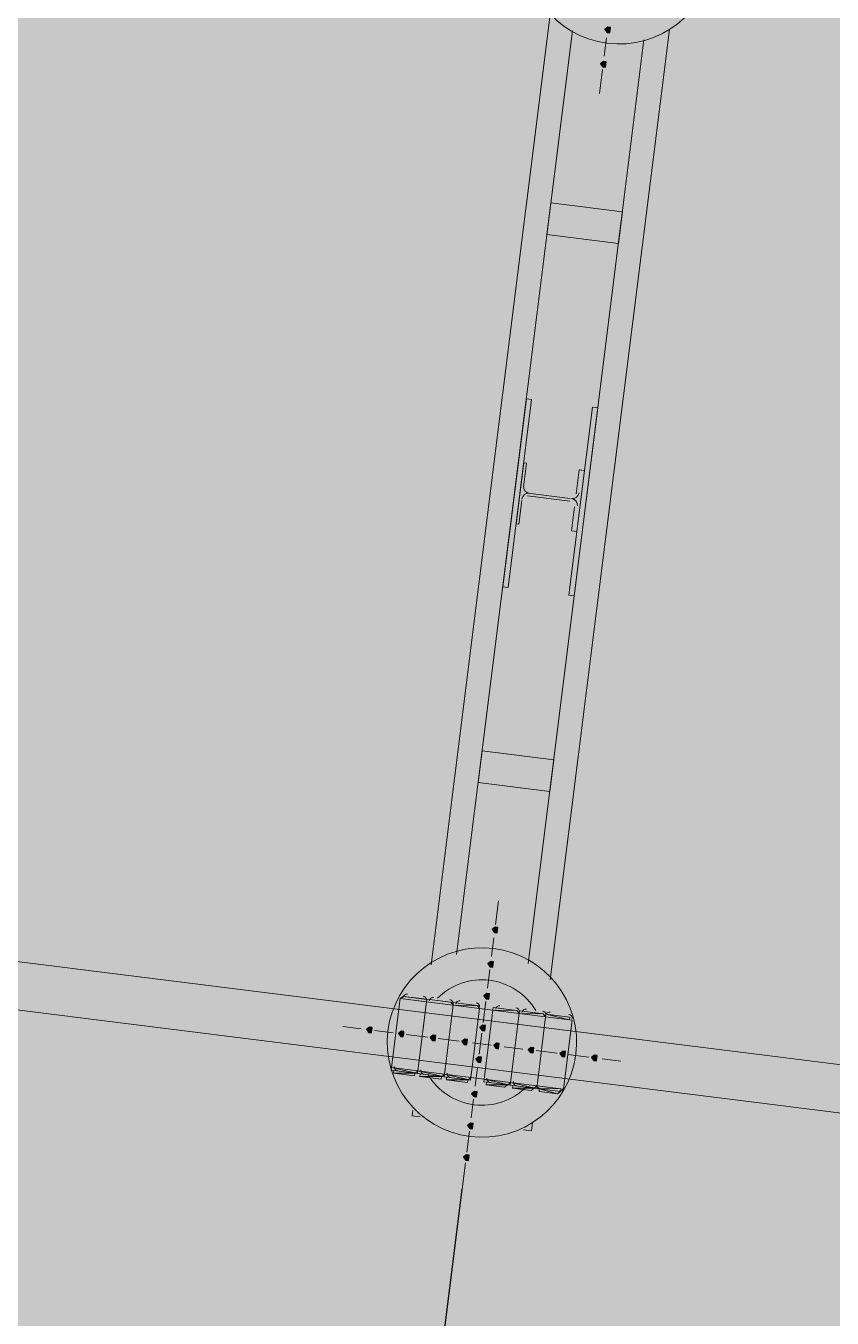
# Model space of a CAD drawing. Header units: metres. Extents: x -4 to 509425, y 7549 to 4732445.
# Drawn here: x 475987.773 to 475990.331, y 4719747.956 to 4719752.057 of the extents above; entities that cross this region are included whole.
import ezdxf

# ---------------------------------------------------------------- set-up
doc = ezdxf.new("R2010")
doc.units = ezdxf.units.M
doc.header["$LTSCALE"] = 0.01
doc.header["$MEASUREMENT"] = 0
doc.layers.get('0').update_dxf_attribs({"lineweight": 0})
doc.layers.add('_SUBESTACIÓN', color=1, linetype='Continuous')
doc.layers.add('SUBESTACION LA VID', color=253, linetype='Continuous')

# ---------------------------------------------------------------- blocks, each defined once
blk = doc.blocks.new('A$Cfff6051d')
at = {"layer": 'SUBESTACION LA VID', "transparency": 33554687}
h = blk.add_hatch(color=256, dxfattribs=at)
h.dxf.hatch_style = 2
h.paths.add_polyline_path([(475989.6269, 4719752.0437), (475989.628, 4719752.0521), (475989.6196, 4719752.0531), (475989.6101, 4719752.0458), (475989.6175, 4719752.0363), (475989.6259, 4719752.0353)])
h = blk.add_hatch(color=256, dxfattribs=at)
h.dxf.hatch_style = 2
h.paths.add_polyline_path([(475989.6132, 4719751.9345), (475989.6143, 4719751.9429), (475989.6059, 4719751.9439), (475989.5964, 4719751.9366), (475989.6038, 4719751.9271), (475989.6122, 4719751.9261)])
h = blk.add_hatch(color=256, dxfattribs=at)
h.dxf.hatch_style = 2
h.paths.add_polyline_path([(475989.2689, 4719749.1876), (475989.2699, 4719749.196), (475989.2615, 4719749.197), (475989.2521, 4719749.1897), (475989.2594, 4719749.1802), (475989.2678, 4719749.1792)])
h = blk.add_hatch(color=256, dxfattribs=at)
h.dxf.hatch_style = 2
h.paths.add_polyline_path([(475989.2552, 4719749.0783), (475989.2562, 4719749.0867), (475989.2478, 4719749.0878), (475989.2384, 4719749.0805), (475989.2457, 4719749.071), (475989.2541, 4719749.0699)])
h = blk.add_hatch(color=256, dxfattribs=at)
h.dxf.hatch_style = 2
h.paths.add_polyline_path([(475989.2425, 4719748.9775), (475989.2436, 4719748.9859), (475989.2352, 4719748.987), (475989.2257, 4719748.9797), (475989.2331, 4719748.9702), (475989.2415, 4719748.9691)])
h = blk.add_hatch(color=256, dxfattribs=at)
h.dxf.hatch_style = 2
h.paths.add_polyline_path([(475988.8708, 4719748.8706), (475988.8718, 4719748.879), (475988.8634, 4719748.88), (475988.854, 4719748.8727), (475988.8613, 4719748.8632), (475988.8697, 4719748.8622)])
h = blk.add_hatch(color=256, dxfattribs=at)
h.dxf.hatch_style = 2
h.paths.add_polyline_path([(475988.9716, 4719748.8579), (475988.9726, 4719748.8663), (475988.9642, 4719748.8674), (475988.9548, 4719748.86), (475988.9621, 4719748.8506), (475988.9705, 4719748.8495)])
h = blk.add_hatch(color=256, dxfattribs=at)
h.dxf.hatch_style = 2
h.paths.add_polyline_path([(475989.2299, 4719748.8767), (475989.2309, 4719748.8851), (475989.2225, 4719748.8862), (475989.2131, 4719748.8788), (475989.2204, 4719748.8694), (475989.2288, 4719748.8683)])
h = blk.add_hatch(color=256, dxfattribs=at)
h.dxf.hatch_style = 2
h.paths.add_polyline_path([(475989.0724, 4719748.8453), (475989.0734, 4719748.8537), (475989.065, 4719748.8547), (475989.0556, 4719748.8474), (475989.0629, 4719748.8379), (475989.0713, 4719748.8369)])
h = blk.add_hatch(color=256, dxfattribs=at)
h.dxf.hatch_style = 2
h.paths.add_polyline_path([(475989.1732, 4719748.8327), (475989.1742, 4719748.8411), (475989.1658, 4719748.8421), (475989.1564, 4719748.8348), (475989.1637, 4719748.8253), (475989.1721, 4719748.8243)])
h = blk.add_hatch(color=256, dxfattribs=at)
h.dxf.hatch_style = 2
h.paths.add_polyline_path([(475989.274, 4719748.82), (475989.275, 4719748.8284), (475989.2666, 4719748.8295), (475989.2572, 4719748.8221), (475989.2645, 4719748.8127), (475989.2729, 4719748.8116)])
h = blk.add_hatch(color=256, dxfattribs=at)
h.dxf.hatch_style = 2
h.paths.add_polyline_path([(475989.2173, 4719748.7759), (475989.2183, 4719748.7843), (475989.2099, 4719748.7854), (475989.2005, 4719748.778), (475989.2078, 4719748.7686), (475989.2162, 4719748.7675)])
h = blk.add_hatch(color=256, dxfattribs=at)
h.dxf.hatch_style = 2
h.paths.add_polyline_path([(475989.3832, 4719748.8063), (475989.3842, 4719748.8147), (475989.3758, 4719748.8158), (475989.3664, 4719748.8084), (475989.3737, 4719748.799), (475989.3821, 4719748.7979)])
h = blk.add_hatch(color=256, dxfattribs=at)
h.dxf.hatch_style = 2
h.paths.add_polyline_path([(475989.484, 4719748.7937), (475989.485, 4719748.8021), (475989.4766, 4719748.8031), (475989.4672, 4719748.7958), (475989.4745, 4719748.7863), (475989.4829, 4719748.7853)])
h = blk.add_hatch(color=256, dxfattribs=at)
h.dxf.hatch_style = 2
h.paths.add_polyline_path([(475989.5848, 4719748.7811), (475989.5858, 4719748.7895), (475989.5774, 4719748.7905), (475989.568, 4719748.7832), (475989.5753, 4719748.7737), (475989.5837, 4719748.7727)])
h = blk.add_hatch(color=256, dxfattribs=at)
h.dxf.hatch_style = 2
h.paths.add_polyline_path([(475989.2036, 4719748.6667), (475989.2046, 4719748.6751), (475989.1962, 4719748.6762), (475989.1868, 4719748.6688), (475989.1941, 4719748.6594), (475989.2025, 4719748.6583)])
h = blk.add_hatch(color=256, dxfattribs=at)
h.dxf.hatch_style = 2
h.paths.add_polyline_path([(475989.1909, 4719748.5659), (475989.192, 4719748.5743), (475989.1836, 4719748.5754), (475989.1741, 4719748.568), (475989.1815, 4719748.5586), (475989.1899, 4719748.5575)])
h = blk.add_hatch(color=256, dxfattribs=at)
h.dxf.hatch_style = 2
h.paths.add_polyline_path([(475989.1783, 4719748.4651), (475989.1793, 4719748.4735), (475989.1709, 4719748.4746), (475989.1615, 4719748.4672), (475989.1688, 4719748.4578), (475989.1772, 4719748.4567)])
at = {"layer": 'SUBESTACION LA VID', "lineweight": 15}
for p, q in [((475989.0588, 4719749.0774), (475989.4369, 4719752.0931)), ((475989.5072, 4719752.0416), (475989.1397, 4719749.1099)), ((475989.4368, 4719749.03), (475989.8149, 4719752.0457)), ((475989.734, 4719752.0132), (475989.3665, 4719749.0815)), ((475989.608, 4719751.9607), (475989.6154, 4719752.0195)), ((475989.5932, 4719751.8431), (475989.6027, 4719751.9187)), ((476070.5903, 4719738.7022), (475974.8433, 4719750.706)), ((476070.5713, 4719738.551), (475974.8243, 4719750.5548)), ((475989.3649, 4719750.5663), (475989.4993, 4719750.5494)), ((475989.5004, 4719750.5578), (475989.366, 4719750.5747)), ((475989.2626, 4719749.2054), (475989.272, 4719749.281)), ((475989.2499, 4719749.1046), (475989.2573, 4719749.1634)), ((475989.2373, 4719749.0038), (475989.2447, 4719749.0626)), ((475988.9327, 4719748.7519), (475988.9601, 4719748.9703)), ((475988.9779, 4719748.9766), (475989.0283, 4719748.9703)), ((475989.0167, 4719748.7414), (475989.0441, 4719748.9598)), ((475989.0441, 4719748.9598), (475989.0167, 4719748.7414)), ((475989.0619, 4719748.9661), (475989.1123, 4719748.9597)), ((475989.1007, 4719748.7308), (475989.1281, 4719748.9492)), ((475989.1281, 4719748.9492), (475989.1007, 4719748.7308)), ((475989.1459, 4719748.9555), (475989.1963, 4719748.9492)), ((475989.2236, 4719748.8946), (475989.232, 4719748.9618)), ((475989.2121, 4719748.9387), (475989.1847, 4719748.7203)), ((475989.2541, 4719748.9334), (475989.2267, 4719748.715)), ((475989.3223, 4719748.9334), (475989.2719, 4719748.9397)), ((475989.3107, 4719748.7045), (475989.3381, 4719748.9229)), ((475989.3381, 4719748.9229), (475989.3107, 4719748.7045)), ((475989.4063, 4719748.9229), (475989.3559, 4719748.9292)), ((475989.3947, 4719748.694), (475989.4221, 4719748.9124)), ((475989.4221, 4719748.9124), (475989.3947, 4719748.694)), ((475989.4903, 4719748.9123), (475989.4315, 4719748.9197)), ((475988.7784, 4719748.8822), (475988.8372, 4719748.8748)), ((475988.8792, 4719748.8695), (475988.938, 4719748.8621)), ((475989.4787, 4719748.6834), (475989.5061, 4719748.9018)), ((475988.98, 4719748.8569), (475989.0472, 4719748.8485)), ((475989.0808, 4719748.8442), (475989.148, 4719748.8358)), ((475989.19, 4719748.8305), (475989.2488, 4719748.8232)), ((475989.211, 4719748.7938), (475989.2194, 4719748.861)), ((475989.2908, 4719748.8179), (475989.3496, 4719748.8105)), ((475989.3916, 4719748.8053), (475989.4588, 4719748.7968)), ((475989.4924, 4719748.7926), (475989.5596, 4719748.7842)), ((475989.1983, 4719748.693), (475989.2057, 4719748.7518)), ((475989.6016, 4719748.7789), (475989.6604, 4719748.7716)), ((475988.9978, 4719748.7267), (475988.9474, 4719748.733)), ((475989.0818, 4719748.7161), (475989.0314, 4719748.7224)), ((475989.1658, 4719748.7056), (475989.1154, 4719748.7119)), ((475989.2414, 4719748.6961), (475989.2918, 4719748.6898)), ((475989.3254, 4719748.6856), (475989.3758, 4719748.6793)), ((475989.401, 4719748.6761), (475989.4598, 4719748.6687)), ((475989.1857, 4719748.5922), (475989.1931, 4719748.651)), ((475989.172, 4719748.483), (475989.1804, 4719748.5502)), ((475989.1572, 4719748.3654), (475989.1678, 4719748.4494))]:
    blk.add_line(p, q, dxfattribs=at)
at = {"layer": 'SUBESTACION LA VID', "lineweight": 0}
for p, q in [((475988.9695, 4719748.9776), (475989.0283, 4719748.9703)), ((475988.9695, 4719748.9776), (475989.0367, 4719748.9692)), ((475988.9695, 4719748.9776), (475989.0367, 4719748.9692)), ((475988.9695, 4719748.9776), (475989.0367, 4719748.9692)), ((475988.9695, 4719748.9776), (475989.0367, 4719748.9692)), ((475988.9695, 4719748.9776), (475989.0367, 4719748.9692)), ((475988.9695, 4719748.9776), (475989.0451, 4719748.9682)), ((475988.9695, 4719748.9776), (475989.0451, 4719748.9682)), ((475989.0441, 4719748.9598), (475989.1281, 4719748.9492)), ((475989.0451, 4719748.9682), (475989.1207, 4719748.9587)), ((475989.0451, 4719748.9682), (475989.1291, 4719748.9576)), ((475989.0535, 4719748.9671), (475989.1123, 4719748.9597)), ((475989.0535, 4719748.9671), (475989.1207, 4719748.9587)), ((475989.0535, 4719748.9671), (475989.1207, 4719748.9587)), ((475989.0535, 4719748.9671), (475989.1207, 4719748.9587)), ((475989.1281, 4719748.9492), (475989.2131, 4719748.9471)), ((475989.1281, 4719748.9492), (475989.2121, 4719748.9387)), ((475989.1291, 4719748.9576), (475989.2047, 4719748.9482)), ((475989.1291, 4719748.9576), (475989.2047, 4719748.9482)), ((475989.1375, 4719748.9566), (475989.2047, 4719748.9482)), ((475989.1459, 4719748.9555), (475989.2047, 4719748.9482)), ((475989.2541, 4719748.9334), (475989.3307, 4719748.9324)), ((475989.2541, 4719748.9334), (475989.3381, 4719748.9229)), ((475989.2551, 4719748.9418), (475989.3307, 4719748.9324)), ((475989.2551, 4719748.9418), (475989.3307, 4719748.9324)), ((475989.2551, 4719748.9418), (475989.3307, 4719748.9324)), ((475989.2635, 4719748.9408), (475989.3307, 4719748.9324)), ((475989.2635, 4719748.9408), (475989.3307, 4719748.9324)), ((475989.2635, 4719748.9408), (475989.3307, 4719748.9324)), ((475989.3381, 4719748.9229), (475989.4147, 4719748.9218)), ((475989.3381, 4719748.9229), (475989.4221, 4719748.9124)), ((475989.3381, 4719748.9229), (475989.4221, 4719748.9124)), ((475989.3391, 4719748.9313), (475989.4147, 4719748.9218)), ((475989.3391, 4719748.9313), (475989.4147, 4719748.9218)), ((475989.3391, 4719748.9313), (475989.4147, 4719748.9218)), ((475989.3475, 4719748.9302), (475989.4063, 4719748.9229)), ((475989.3475, 4719748.9302), (475989.4147, 4719748.9218)), ((475989.3475, 4719748.9302), (475989.4147, 4719748.9218)), ((475989.3475, 4719748.9302), (475989.4147, 4719748.9218)), ((475989.3559, 4719748.9292), (475989.4063, 4719748.9229)), ((475989.4231, 4719748.9208), (475989.4987, 4719748.9113)), ((475989.4315, 4719748.9197), (475989.4903, 4719748.9123)), ((475989.4315, 4719748.9197), (475989.4987, 4719748.9113)), ((475989.4315, 4719748.9197), (475989.4987, 4719748.9113)), ((475989.0156, 4719748.733), (475988.9316, 4719748.7435)), ((475989.0167, 4719748.7414), (475988.9327, 4719748.7519)), ((475989.0167, 4719748.7414), (475988.9327, 4719748.7519)), ((475989.0072, 4719748.734), (475988.94, 4719748.7424)), ((475989.1007, 4719748.7308), (475989.0167, 4719748.7414)), ((475989.0996, 4719748.7224), (475989.0167, 4719748.7414)), ((475989.0072, 4719748.734), (475988.939, 4719748.734)), ((475989.0062, 4719748.7256), (475988.939, 4719748.734)), ((475988.9978, 4719748.7267), (475988.939, 4719748.734)), ((475989.0996, 4719748.7224), (475989.0156, 4719748.733)), ((475989.0912, 4719748.7235), (475989.0156, 4719748.733)), ((475989.0912, 4719748.7235), (475989.023, 4719748.7235)), ((475989.0902, 4719748.7151), (475989.023, 4719748.7235)), ((475989.0818, 4719748.7161), (475989.023, 4719748.7235)), ((475989.0912, 4719748.7235), (475989.024, 4719748.7319)), ((475989.0912, 4719748.7235), (475989.024, 4719748.7319)), ((475989.0912, 4719748.7235), (475989.024, 4719748.7319)), ((475989.1752, 4719748.7129), (475989.0996, 4719748.7224)), ((475989.1752, 4719748.7129), (475989.0996, 4719748.7224)), ((475989.1847, 4719748.7203), (475989.1007, 4719748.7308)), ((475989.1836, 4719748.7119), (475989.1007, 4719748.7308)), ((475989.1752, 4719748.7129), (475989.107, 4719748.713)), ((475989.1742, 4719748.7045), (475989.107, 4719748.713)), ((475989.1658, 4719748.7056), (475989.107, 4719748.713)), ((475989.1752, 4719748.7129), (475989.108, 4719748.7214)), ((475989.1752, 4719748.7129), (475989.108, 4719748.7214)), ((475989.3012, 4719748.6971), (475989.2256, 4719748.7066)), ((475989.3012, 4719748.6971), (475989.2256, 4719748.7066)), ((475989.3107, 4719748.7045), (475989.2267, 4719748.715)), ((475989.3107, 4719748.7045), (475989.2267, 4719748.715)), ((475989.3096, 4719748.6961), (475989.2267, 4719748.715)), ((475989.3012, 4719748.6971), (475989.234, 4719748.7056)), ((475989.3012, 4719748.6971), (475989.234, 4719748.7056)), ((475989.3012, 4719748.6971), (475989.233, 4719748.6972)), ((475989.2918, 4719748.6898), (475989.233, 4719748.6972)), ((475989.2918, 4719748.6898), (475989.2414, 4719748.6961)), ((475989.3852, 4719748.6866), (475989.3096, 4719748.6961)), ((475989.3852, 4719748.6866), (475989.3096, 4719748.6961)), ((475989.3852, 4719748.6866), (475989.317, 4719748.6866)), ((475989.3758, 4719748.6793), (475989.317, 4719748.6866)), ((475989.3852, 4719748.6866), (475989.318, 4719748.695)), ((475989.3852, 4719748.6866), (475989.318, 4719748.695)), ((475989.4692, 4719748.6761), (475989.3936, 4719748.6856)), ((475989.4692, 4719748.6761), (475989.3936, 4719748.6856)), ((475989.4692, 4719748.6761), (475989.3936, 4719748.6856)), ((475989.4598, 4719748.6687), (475989.401, 4719748.6761)), ((475989.4692, 4719748.6761), (475989.402, 4719748.6845)), ((475989.4692, 4719748.6761), (475989.402, 4719748.6845)), ((475989.4692, 4719748.6761), (475989.402, 4719748.6845)), ((475989.4598, 4719748.6687), (475989.402, 4719748.6845))]:
    blk.add_line(p, q, dxfattribs=at)
at = {"layer": 'SUBESTACION LA VID'}
blk.add_line((475987.8187, 4719737.6544), (475989.1572, 4719748.3654), dxfattribs=at)
for points in [[(475989.6269, 4719752.0437), (475989.628, 4719752.0521), (475989.6196, 4719752.0531), (475989.6101, 4719752.0458), (475989.6175, 4719752.0363), (475989.6259, 4719752.0353)], [(475989.6132, 4719751.9345), (475989.6143, 4719751.9429), (475989.6059, 4719751.9439), (475989.5964, 4719751.9366), (475989.6038, 4719751.9271), (475989.6122, 4719751.9261)], [(475989.2689, 4719749.1876), (475989.2699, 4719749.196), (475989.2615, 4719749.197), (475989.2521, 4719749.1897), (475989.2594, 4719749.1802), (475989.2678, 4719749.1792)], [(475989.2552, 4719749.0783), (475989.2562, 4719749.0867), (475989.2478, 4719749.0878), (475989.2384, 4719749.0805), (475989.2457, 4719749.071), (475989.2541, 4719749.0699)], [(475989.2425, 4719748.9775), (475989.2436, 4719748.9859), (475989.2352, 4719748.987), (475989.2257, 4719748.9797), (475989.2331, 4719748.9702), (475989.2415, 4719748.9691)], [(475988.8708, 4719748.8706), (475988.8718, 4719748.879), (475988.8634, 4719748.88), (475988.854, 4719748.8727), (475988.8613, 4719748.8632), (475988.8697, 4719748.8622)], [(475988.9716, 4719748.8579), (475988.9726, 4719748.8663), (475988.9642, 4719748.8674), (475988.9548, 4719748.86), (475988.9621, 4719748.8506), (475988.9705, 4719748.8495)], [(475989.2299, 4719748.8767), (475989.2309, 4719748.8851), (475989.2225, 4719748.8862), (475989.2131, 4719748.8788), (475989.2204, 4719748.8694), (475989.2288, 4719748.8683)], [(475989.0724, 4719748.8453), (475989.0734, 4719748.8537), (475989.065, 4719748.8547), (475989.0556, 4719748.8474), (475989.0629, 4719748.8379), (475989.0713, 4719748.8369)], [(475989.1732, 4719748.8327), (475989.1742, 4719748.8411), (475989.1658, 4719748.8421), (475989.1564, 4719748.8348), (475989.1637, 4719748.8253), (475989.1721, 4719748.8243)], [(475989.274, 4719748.82), (475989.275, 4719748.8284), (475989.2666, 4719748.8295), (475989.2572, 4719748.8221), (475989.2645, 4719748.8127), (475989.2729, 4719748.8116)], [(475989.2173, 4719748.7759), (475989.2183, 4719748.7843), (475989.2099, 4719748.7854), (475989.2005, 4719748.778), (475989.2078, 4719748.7686), (475989.2162, 4719748.7675)], [(475989.3832, 4719748.8063), (475989.3842, 4719748.8147), (475989.3758, 4719748.8158), (475989.3664, 4719748.8084), (475989.3737, 4719748.799), (475989.3821, 4719748.7979)], [(475989.484, 4719748.7937), (475989.485, 4719748.8021), (475989.4766, 4719748.8031), (475989.4672, 4719748.7958), (475989.4745, 4719748.7863), (475989.4829, 4719748.7853)], [(475989.5848, 4719748.7811), (475989.5858, 4719748.7895), (475989.5774, 4719748.7905), (475989.568, 4719748.7832), (475989.5753, 4719748.7737), (475989.5837, 4719748.7727)], [(475989.2036, 4719748.6667), (475989.2046, 4719748.6751), (475989.1962, 4719748.6762), (475989.1868, 4719748.6688), (475989.1941, 4719748.6594), (475989.2025, 4719748.6583)], [(475989.1909, 4719748.5659), (475989.192, 4719748.5743), (475989.1836, 4719748.5754), (475989.1741, 4719748.568), (475989.1815, 4719748.5586), (475989.1899, 4719748.5575)], [(475989.1783, 4719748.4651), (475989.1793, 4719748.4735), (475989.1709, 4719748.4746), (475989.1615, 4719748.4672), (475989.1688, 4719748.4578), (475989.1772, 4719748.4567)]]:
    blk.add_lwpolyline(points, close=True, dxfattribs=at)
at = {"layer": 'SUBESTACION LA VID', "lineweight": 0}
for points in [[(475989.6269, 4719752.0437), (475989.628, 4719752.0521), (475989.6196, 4719752.0531), (475989.6101, 4719752.0458), (475989.6175, 4719752.0363), (475989.6259, 4719752.0353)], [(475989.6132, 4719751.9345), (475989.6143, 4719751.9429), (475989.6059, 4719751.9439), (475989.5964, 4719751.9366), (475989.6038, 4719751.9271), (475989.6122, 4719751.9261)], [(475989.2689, 4719749.1876), (475989.2699, 4719749.196), (475989.2615, 4719749.197), (475989.2521, 4719749.1897), (475989.2594, 4719749.1802), (475989.2678, 4719749.1792)], [(475989.2552, 4719749.0783), (475989.2562, 4719749.0867), (475989.2478, 4719749.0878), (475989.2384, 4719749.0805), (475989.2457, 4719749.071), (475989.2541, 4719749.0699)], [(475989.2425, 4719748.9775), (475989.2436, 4719748.9859), (475989.2352, 4719748.987), (475989.2257, 4719748.9797), (475989.2331, 4719748.9702), (475989.2415, 4719748.9691)], [(475988.8708, 4719748.8706), (475988.8718, 4719748.879), (475988.8634, 4719748.88), (475988.854, 4719748.8727), (475988.8613, 4719748.8632), (475988.8697, 4719748.8622)], [(475988.9716, 4719748.8579), (475988.9726, 4719748.8663), (475988.9642, 4719748.8674), (475988.9548, 4719748.86), (475988.9621, 4719748.8506), (475988.9705, 4719748.8495)], [(475989.2299, 4719748.8767), (475989.2309, 4719748.8851), (475989.2225, 4719748.8862), (475989.2131, 4719748.8788), (475989.2204, 4719748.8694), (475989.2288, 4719748.8683)], [(475989.0724, 4719748.8453), (475989.0734, 4719748.8537), (475989.065, 4719748.8547), (475989.0556, 4719748.8474), (475989.0629, 4719748.8379), (475989.0713, 4719748.8369)], [(475989.1732, 4719748.8327), (475989.1742, 4719748.8411), (475989.1658, 4719748.8421), (475989.1564, 4719748.8348), (475989.1637, 4719748.8253), (475989.1721, 4719748.8243)], [(475989.274, 4719748.82), (475989.275, 4719748.8284), (475989.2666, 4719748.8295), (475989.2572, 4719748.8221), (475989.2645, 4719748.8127), (475989.2729, 4719748.8116)], [(475989.2173, 4719748.7759), (475989.2183, 4719748.7843), (475989.2099, 4719748.7854), (475989.2005, 4719748.778), (475989.2078, 4719748.7686), (475989.2162, 4719748.7675)], [(475989.3832, 4719748.8063), (475989.3842, 4719748.8147), (475989.3758, 4719748.8158), (475989.3664, 4719748.8084), (475989.3737, 4719748.799), (475989.3821, 4719748.7979)], [(475989.484, 4719748.7937), (475989.485, 4719748.8021), (475989.4766, 4719748.8031), (475989.4672, 4719748.7958), (475989.4745, 4719748.7863), (475989.4829, 4719748.7853)], [(475989.5848, 4719748.7811), (475989.5858, 4719748.7895), (475989.5774, 4719748.7905), (475989.568, 4719748.7832), (475989.5753, 4719748.7737), (475989.5837, 4719748.7727)], [(475989.2036, 4719748.6667), (475989.2046, 4719748.6751), (475989.1962, 4719748.6762), (475989.1868, 4719748.6688), (475989.1941, 4719748.6594), (475989.2025, 4719748.6583)], [(475989.1909, 4719748.5659), (475989.192, 4719748.5743), (475989.1836, 4719748.5754), (475989.1741, 4719748.568), (475989.1815, 4719748.5586), (475989.1899, 4719748.5575)], [(475989.1783, 4719748.4651), (475989.1793, 4719748.4735), (475989.1709, 4719748.4746), (475989.1615, 4719748.4672), (475989.1688, 4719748.4578), (475989.1772, 4719748.4567)]]:
    blk.add_lwpolyline(points, close=True, dxfattribs=at)
at = {"layer": 'SUBESTACION LA VID', "lineweight": 15}
for points in [[(475989.6656, 4719751.4672), (475989.6529, 4719751.3664), (475989.4261, 4719751.3948), (475989.4388, 4719751.4956), (475989.6656, 4719751.4672)], [(475989.3776, 4719750.8719), (475989.3029, 4719750.2754), (475989.2861, 4719750.2775), (475989.3608, 4719750.874), (475989.3776, 4719750.8719)], [(475989.5708, 4719750.8476), (475989.4961, 4719750.2512), (475989.5129, 4719750.2491), (475989.5876, 4719750.8455), (475989.5708, 4719750.8476)], [(476070.5713, 4719738.551), (476070.5903, 4719738.7022), (475974.8433, 4719750.706), (475974.8243, 4719750.5548), (476070.5713, 4719738.551)], [(475989.3513, 4719750.5936), (475989.3608, 4719750.6692), (475989.3524, 4719750.6702), (475989.3281, 4719750.477), (475989.3365, 4719750.476), (475989.346, 4719750.5516)], [(475989.5213, 4719750.4528), (475989.5456, 4719750.646), (475989.5288, 4719750.6481), (475989.5193, 4719750.5725)], [(475989.514, 4719750.5305), (475989.5045, 4719750.4549), (475989.5213, 4719750.4528)], [(475989.4476, 4719749.7283), (475989.4349, 4719749.6275), (475989.2081, 4719749.6559), (475989.2208, 4719749.7567), (475989.4476, 4719749.7283)], [(475989.359, 4719748.6814), (475989.3758, 4719748.6793), (475989.3852, 4719748.6866), (475989.3936, 4719748.6856), (475989.3947, 4719748.694), (475989.3936, 4719748.6856), (475989.402, 4719748.6845), (475989.401, 4719748.6761), (475989.4598, 4719748.6687), (475989.4692, 4719748.6761), (475989.4703, 4719748.6845), (475989.4787, 4719748.6834), (475989.5061, 4719748.9018), (475989.4977, 4719748.9029), (475989.4987, 4719748.9113), (475989.4903, 4719748.9123), (475989.4315, 4719748.9197), (475989.4231, 4719748.9208), (475989.4221, 4719748.9124), (475989.4147, 4719748.9218), (475989.4063, 4719748.9229), (475989.3559, 4719748.9292), (475989.3475, 4719748.9302), (475989.3391, 4719748.9313), (475989.3381, 4719748.9229), (475989.3307, 4719748.9324), (475989.3223, 4719748.9334), (475989.2719, 4719748.9397), (475989.2635, 4719748.9408), (475989.2551, 4719748.9418), (475989.2541, 4719748.9334), (475989.2121, 4719748.9387), (475989.2047, 4719748.9482), (475989.1963, 4719748.9492), (475989.1459, 4719748.9555), (475989.1375, 4719748.9566), (475989.1291, 4719748.9576), (475989.1281, 4719748.9492), (475989.1207, 4719748.9587), (475989.1123, 4719748.9597), (475989.0619, 4719748.9661), (475989.0535, 4719748.9671), (475989.0451, 4719748.9682), (475989.0441, 4719748.9598), (475989.0451, 4719748.9682), (475989.0367, 4719748.9692), (475989.0283, 4719748.9703), (475988.9779, 4719748.9766), (475988.9695, 4719748.9776), (475988.9601, 4719748.9703), (475988.9327, 4719748.7519), (475988.9316, 4719748.7435), (475988.94, 4719748.7424), (475988.939, 4719748.734), (475988.9474, 4719748.733), (475988.9978, 4719748.7267), (475989.0062, 4719748.7256), (475989.0072, 4719748.734), (475989.0156, 4719748.733), (475989.0167, 4719748.7414), (475989.0156, 4719748.733), (475989.024, 4719748.7319), (475989.023, 4719748.7235), (475989.0314, 4719748.7224), (475989.0818, 4719748.7161), (475989.0902, 4719748.7151), (475989.0912, 4719748.7235), (475989.0996, 4719748.7224), (475989.1007, 4719748.7308), (475989.0996, 4719748.7224), (475989.108, 4719748.7214), (475989.107, 4719748.713), (475989.1154, 4719748.7119), (475989.1658, 4719748.7056), (475989.1742, 4719748.7045), (475989.1752, 4719748.7129), (475989.1836, 4719748.7119), (475989.1847, 4719748.7203), (475989.2267, 4719748.715), (475989.2256, 4719748.7066), (475989.234, 4719748.7056), (475989.233, 4719748.6972), (475989.2414, 4719748.6961), (475989.2918, 4719748.6898), (475989.3012, 4719748.6971), (475989.3096, 4719748.6961), (475989.3107, 4719748.7045), (475989.3096, 4719748.6961), (475989.318, 4719748.695), (475989.317, 4719748.6866), (475989.3254, 4719748.6856), (475989.359, 4719748.6814)], [(475989.024, 4719748.5954), (475988.9988, 4719748.5986), (475989.0009, 4719748.6154)], [(475989.3516, 4719748.5543), (475989.3768, 4719748.5512), (475989.3799, 4719748.5764)]]:
    blk.add_lwpolyline(points, dxfattribs=at)
at = {"layer": 'SUBESTACION LA VID', "lineweight": 0}
for points in [[(475988.9601, 4719748.9703), (475989.0441, 4719748.9598), (475988.9601, 4719748.9703)], [(475989.0441, 4719748.9598), (475989.1281, 4719748.9492), (475989.0441, 4719748.9598), (475988.9601, 4719748.9703)], [(475989.1281, 4719748.9492), (475988.9601, 4719748.9703), (475989.0441, 4719748.9598)], [(475988.9601, 4719748.9703), (475989.2121, 4719748.9387), (475989.1281, 4719748.9492)], [(475989.2121, 4719748.9387), (475989.1281, 4719748.9492), (475989.0441, 4719748.9598)], [(475989.0535, 4719748.9671), (475989.1207, 4719748.9587), (475989.0535, 4719748.9671)], [(475989.1375, 4719748.9566), (475989.2047, 4719748.9482), (475989.1375, 4719748.9566)], [(475989.5061, 4719748.9018), (475989.4221, 4719748.9124), (475989.3381, 4719748.9229), (475989.2541, 4719748.9334), (475989.3381, 4719748.9229)], [(475989.5061, 4719748.9018), (475989.4221, 4719748.9124), (475989.2541, 4719748.9334)], [(475989.3223, 4719748.9334), (475989.2635, 4719748.9408), (475989.3307, 4719748.9324)], [(475989.4231, 4719748.9208), (475989.4977, 4719748.9029), (475989.4221, 4719748.9124)], [(475989.4231, 4719748.9208), (475989.4987, 4719748.9113), (475989.4231, 4719748.9208)], [(475989.4315, 4719748.9197), (475989.4903, 4719748.9123), (475989.4315, 4719748.9197)], [(475988.9327, 4719748.7519), (475989.0156, 4719748.733), (475988.9316, 4719748.7435)], [(475989.1836, 4719748.7119), (475989.0996, 4719748.7224), (475989.0156, 4719748.733), (475988.94, 4719748.7424)], [(475989.0156, 4719748.733), (475988.94, 4719748.7424), (475989.0072, 4719748.734)], [(475989.0167, 4719748.7414), (475989.1007, 4719748.7308), (475989.1847, 4719748.7203), (475989.1007, 4719748.7308)], [(475989.2256, 4719748.7066), (475989.3096, 4719748.6961), (475989.3852, 4719748.6866)], [(475989.2256, 4719748.7066), (475989.3096, 4719748.6961), (475989.3852, 4719748.6866)], [(475989.2267, 4719748.715), (475989.4787, 4719748.6834), (475989.3107, 4719748.7045)], [(475989.3107, 4719748.7045), (475989.3947, 4719748.694), (475989.4787, 4719748.6834)], [(475989.4787, 4719748.6834), (475989.3947, 4719748.694), (475989.3107, 4719748.7045), (475989.3936, 4719748.6856)], [(475989.3758, 4719748.6793), (475989.3254, 4719748.6856), (475989.3758, 4719748.6793)], [(475989.4703, 4719748.6845), (475989.3936, 4719748.6856), (475989.4692, 4719748.6761)]]:
    blk.add_lwpolyline(points, dxfattribs=at)
at = {"layer": 'SUBESTACION LA VID', "lineweight": 15}
for points, knots in [([(475989.9531, 4719752.263), (475989.9737, 4719752.4277), (475989.8569, 4719752.578), (475989.6922, 4719752.5986), (475989.5275, 4719752.6193), (475989.3773, 4719752.5025), (475989.3566, 4719752.3378), (475989.336, 4719752.1731), (475989.4528, 4719752.0228), (475989.6175, 4719752.0022), (475989.7822, 4719751.9815), (475989.9324, 4719752.0983), (475989.9531, 4719752.263)], [0, 0, 0, 0, 1, 1, 1, 2, 2, 2, 3, 3, 3, 4, 4, 4, 4]), ([(475989.5181, 4719748.7937), (475989.5388, 4719748.9584), (475989.422, 4719749.1086), (475989.2573, 4719749.1293), (475989.0926, 4719749.1499), (475988.9423, 4719749.0331), (475988.9217, 4719748.8684), (475988.901, 4719748.7038), (475989.0178, 4719748.5535), (475989.1825, 4719748.5329), (475989.3472, 4719748.5122), (475989.4975, 4719748.629), (475989.5181, 4719748.7937)], [0, 0, 0, 0, 1, 1, 1, 2, 2, 2, 3, 3, 3, 4, 4, 4, 4]), ([(475989.3909, 4719748.9327), (475989.3595, 4719748.9855), (475989.3056, 4719749.0208), (475989.2446, 4719749.0285), (475989.1837, 4719749.0361), (475989.1227, 4719749.0152), (475989.0793, 4719748.9718)], [0, 0, 0, 0, 1, 1, 1, 2, 2, 2, 2]), ([(475989.0485, 4719748.73), (475989.0798, 4719748.6769), (475989.134, 4719748.6413), (475989.1951, 4719748.6337), (475989.2563, 4719748.626), (475989.3176, 4719748.6471), (475989.361, 4719748.6908)], [0, 0, 0, 0, 1, 1, 1, 2, 2, 2, 2])]:
    blk.add_open_spline(points, degree=3, knots=knots, dxfattribs=at)
for points in [[(475989.3518, 4719750.5978), (475989.3503, 4719750.5862), (475989.3586, 4719750.5756), (475989.3702, 4719750.5742)], [(475989.3702, 4719750.5742), (475989.3586, 4719750.5756), (475989.348, 4719750.5674), (475989.3465, 4719750.5558)], [(475989.5046, 4719750.5573), (475989.5162, 4719750.5559), (475989.5268, 4719750.5641), (475989.5282, 4719750.5757)], [(475989.5229, 4719750.5337), (475989.5244, 4719750.5453), (475989.5162, 4719750.5559), (475989.5046, 4719750.5573)], [(475988.9832, 4719748.9845), (475988.9762, 4719748.9853), (475988.9698, 4719748.9804), (475988.969, 4719748.9734)], [(475989.0446, 4719748.964), (475989.0455, 4719748.9709), (475989.0405, 4719748.9773), (475989.0336, 4719748.9781)], [(475989.0672, 4719748.9739), (475989.0602, 4719748.9748), (475989.0539, 4719748.9699), (475989.053, 4719748.9629)], [(475989.1286, 4719748.9534), (475989.1295, 4719748.9604), (475989.1245, 4719748.9667), (475989.1176, 4719748.9676)], [(475989.1512, 4719748.9634), (475989.1442, 4719748.9643), (475989.1379, 4719748.9593), (475989.137, 4719748.9524)], [(475989.2126, 4719748.9429), (475989.2135, 4719748.9499), (475989.2085, 4719748.9562), (475989.2016, 4719748.9571)], [(475989.2772, 4719748.9476), (475989.2702, 4719748.9485), (475989.2639, 4719748.9435), (475989.263, 4719748.9366)], [(475989.3386, 4719748.9271), (475989.3395, 4719748.9341), (475989.3345, 4719748.9404), (475989.3276, 4719748.9413)], [(475989.3612, 4719748.9371), (475989.3542, 4719748.9379), (475989.3479, 4719748.933), (475989.347, 4719748.926)], [(475989.4226, 4719748.9166), (475989.4235, 4719748.9235), (475989.4185, 4719748.9299), (475989.4116, 4719748.9308)], [(475989.4368, 4719748.9276), (475989.4298, 4719748.9285), (475989.4235, 4719748.9235), (475989.4226, 4719748.9166)], [(475989.5066, 4719748.906), (475989.5075, 4719748.913), (475989.5025, 4719748.9193), (475989.4956, 4719748.9202)], [(475988.9416, 4719748.755), (475988.9407, 4719748.7481), (475988.9457, 4719748.7417), (475988.9526, 4719748.7409)], [(475989.003, 4719748.7345), (475989.01, 4719748.7337), (475989.0163, 4719748.7386), (475989.0172, 4719748.7456)], [(475989.0256, 4719748.7445), (475989.0247, 4719748.7375), (475989.0297, 4719748.7312), (475989.0366, 4719748.7303)], [(475989.087, 4719748.724), (475989.094, 4719748.7231), (475989.1003, 4719748.7281), (475989.1012, 4719748.735)], [(475989.1096, 4719748.734), (475989.1087, 4719748.727), (475989.1137, 4719748.7207), (475989.1206, 4719748.7198)], [(475989.171, 4719748.7135), (475989.178, 4719748.7126), (475989.1843, 4719748.7175), (475989.1852, 4719748.7245)], [(475989.2356, 4719748.7182), (475989.2347, 4719748.7112), (475989.2397, 4719748.7049), (475989.2466, 4719748.704)], [(475989.297, 4719748.6977), (475989.304, 4719748.6968), (475989.3103, 4719748.7017), (475989.3112, 4719748.7087)], [(475989.3196, 4719748.7076), (475989.3187, 4719748.7007), (475989.3237, 4719748.6943), (475989.3306, 4719748.6935)], [(475989.381, 4719748.6871), (475989.388, 4719748.6863), (475989.3943, 4719748.6912), (475989.3952, 4719748.6982)], [(475989.3952, 4719748.6982), (475989.3943, 4719748.6912), (475989.3993, 4719748.6849), (475989.4062, 4719748.684)], [(475989.465, 4719748.6766), (475989.472, 4719748.6757), (475989.4783, 4719748.6807), (475989.4792, 4719748.6876)]]:
    blk.add_open_spline(points, degree=3, dxfattribs=at)

msp = doc.modelspace()

# ---------------------------------------------------------------- hatches: boundary and pattern name
at = {"layer": '_SUBESTACIÓN', "transparency": 33554559}
h = msp.add_hatch(color=1, dxfattribs=at)
h.dxf.hatch_style = 1
h.paths.add_polyline_path([(475968.6399, 4719805.825), (476089.9386, 4719790.615), (476078.1686, 4719696.74), (475956.8686, 4719711.9502)])

# ---------------------------------------------------------------- block references
at = {"linetype": 'Continuous'}
msp.add_blockref('A$Cfff6051d', (0, 0), dxfattribs=at)

doc.saveas('drawing.dxf')
